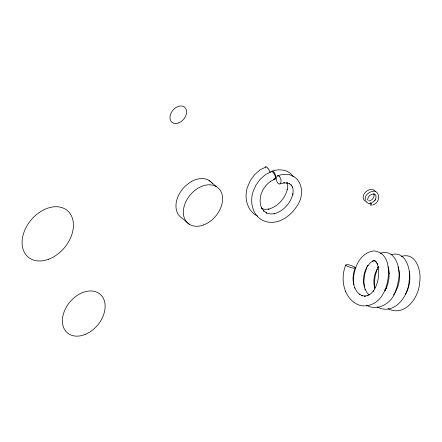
<?xml version="1.0" encoding="UTF-8"?>
<svg xmlns="http://www.w3.org/2000/svg" width="442" height="442" viewBox="0 0 442 442"><rect width="100%" height="100%" fill="white"/><g stroke="black" fill="none" stroke-linecap="round" stroke-linejoin="round"><path stroke-width="0.66" d="M367.738 199.066C367.849 195.905 372.54 192.999 374.822 194.215L374.634 194.088C377.761 195.828 375.44 201.856 371.932 202.43M354.849 288.201L353.346 283.134L353.429 283.41L352.987 278.233L353.556 273.029L355.235 267.736A4.796 1.022 17.6 0 0 353.727 266.526L350.329 265.222A5.077 1.083 17.6 0 0 347.025 264.587L345.754 264.996C339.926 278.78 343.616 298.809 358.628 304.908C367.153 308.008 376.606 303.621 381.557 296.455L386.314 288.306L386.186 288.643L387.91 283.609L388.96 278.228C389.17 275.222 389.463 270.399 388.076 266.874M366.772 267.57L364.678 274.189L363.893 281.283L364.385 287.051M377.291 269.09L375.181 275.753L374.396 282.891L374.833 288.051M384.783 290.814C389.932 278.747 392.269 253.095 374.092 250.907C358.921 252.454 351.904 271.427 353.865 284.758M355.235 267.736L353.965 268.145A5.077 1.083 17.6 0 1 350.661 267.509L347.263 266.206A4.796 1.022 17.6 0 1 345.754 264.996M367.993 265.366C363.263 272.432 362.147 281.698 365.28 289.626L365.07 289.19L367.258 293.063L369.175 295.013M405.596 294.002C409.48 287.333 410.585 279.189 409.397 271.615M367.882 265.598L367.54 266.134L370.203 262.913L372.589 261.139M374.822 200.453L375.755 199.088M378.667 266.791L377.794 267.852L378.203 267.355C374.241 273.399 372.733 281.178 374.772 288.167M393.408 294.974C399.341 287.272 401.109 276.184 397.993 266.968M273.51 172.938A4.193 1.553 62.1 0 0 271.736 171.496L265.681 174.474L260.189 179.297L255.979 185.065L253.056 191.778C249.498 202.281 252.697 216.254 263.708 220.823C276.333 226.044 289.598 217.249 296.411 206.873C308.306 191.259 298.538 167.927 277.438 175.922M275.029 178.993L270.25 181.524L270.504 181.308L266.482 184.85L263.25 189.281L261.04 194.281C259.885 198.104 259.587 204.016 261.747 208.315L261.509 207.751L263.979 211.171L263.482 210.729L266.83 213.055L266.178 212.862L270.211 213.956L274.598 213.718L274.057 213.812C283.399 211.331 290.676 203.082 292.924 193.8L292.864 194.353L293.179 190.392L292.493 186.872L292.726 187.618L291.118 184.817M372.6 204.972C378.927 203.679 381.302 193.646 374.7 191.104C369.921 191.005 363.921 195.198 365.352 200.486M380.385 253.244C395.336 248.244 400.872 268.471 398.612 279.377L397.336 286.062L395.06 292.643C391.059 303.499 377.17 311.787 366.457 305.168M391.115 254.78C405.867 250.017 411.358 270.25 409.11 281.029C408.485 296.328 393.899 316.113 377.109 306.864M372.241 261.332L375.015 260.487L372.893 260.664L375.413 261.056M401.231 256.542C416.066 251.332 421.861 271.686 419.574 282.687C419.022 297.687 404.695 317.245 388.137 308.748M271.847 171.308C279.062 168.535 288.957 169.496 293.184 176.712M279.952 183.889L284.394 182.806L283.758 182.949L287.477 183.005L286.742 182.861L289.88 183.911M369.915 203.359L368.529 203.524L366.092 201.795M266.145 166.894L260.084 169.861L254.598 174.684L250.387 180.452L247.465 187.165C243.99 197.535 246.962 210.956 257.465 216.011M261.736 208.558L264.62 209.342L269.007 209.105L268.465 209.199C277.808 206.718 285.084 198.469 287.333 189.187L287.272 189.74L287.587 185.778L287.018 182.844M368.672 200.668L368.959 200.906C371.75 200.806 375.302 197.055 373.755 193.695M374.396 260.647L376.606 262.233M289.19 183.485L291.621 185.458M209.066 180.452L216.453 186.662M189.491 224.387L182.104 218.177A23.255 16.581 -49.9 0 1 185.303 186.076L189.977 182.391A23.255 16.581 -49.9 0 1 212.298 183.336M365.086 201.06C358.401 195.762 370.507 185.027 375.385 191.447M367.54 199.458L367.86 200.082M388.209 271.985L388.833 272.747A4.796 1.945 28.9 0 0 389.689 273.504M273.521 172.96L274.123 173.811A4.193 1.553 62.1 0 1 275.548 177.922A4.193 1.553 62.1 0 1 274.023 178.728M267.929 168.347L268.532 169.198A4.193 1.553 62.1 0 1 269.797 172.082M375.811 261.57L377.59 264.316L377.114 263.543L378.33 267.377L378.23 266.67C379.579 275.057 378.004 284.035 373.335 291.184L373.667 290.714L370.7 293.836L367.263 295.842L368.004 295.46L364.423 296.201L365.296 296.134L361.755 295.61L362.573 295.869L359.252 294.101L359.838 294.615L356.926 291.648L354.711 287.731M384.976 289.267L385.374 290.587M345.545 291.383L345.683 291.853M366.191 201.657A1.392 1.006 -61.6 0 1 365.865 201.248M270.786 172.247A4.193 1.553 62.1 0 1 271.277 171.496M265.366 167.142A4.193 1.553 62.1 0 1 265.686 166.883M266.145 166.883A4.193 1.553 62.1 0 1 267.918 168.325M274.836 178.866A4.193 2.216 76.3 0 1 273.184 179.242M271.366 171.711A4.193 2.216 76.3 0 1 273.023 171.325L273.637 171.756A4.221 2.232 76.3 0 1 275.117 174.275L275.377 175.341A4.193 2.216 76.3 0 1 275.195 178.225M370.136 203.475L370.158 204.143A1.254 0.724 79.9 0 0 370.739 205.16L371.142 205.232A1.392 0.796 79.9 0 0 371.661 204.414C372.114 203.326 370.379 201.751 370.136 203.475M279.233 176.369L278.615 175.949A4.193 2.216 76.3 0 0 276.344 179.148A4.193 2.216 76.3 0 0 279.178 183.988A4.193 2.216 76.3 0 0 280.968 179.955L280.714 178.888A4.193 2.216 76.3 0 0 279.233 176.364M48.427 259.31A30.415 21.691 -49.9 0 0 69.643 212.972A30.415 21.691 -49.9 0 0 25.205 229.243A30.415 21.691 -49.9 0 0 48.427 259.31M178.839 122.859A9.846 7.022 -49.9 0 0 185.192 107.771A9.846 7.022 -49.9 0 0 170.827 113.605A9.846 7.022 -49.9 0 0 178.839 122.859M85.179 334.428A25.332 18.061 -49.9 0 0 101.522 295.604A25.332 18.061 -49.9 0 0 64.582 310.627A25.332 18.061 -49.9 0 0 85.179 334.428M203.519 224.978A23.255 16.581 -49.9 0 0 219.685 189.546A23.255 16.581 -49.9 0 0 185.712 202.049A23.255 16.581 -49.9 0 0 203.519 224.978"/></g></svg>
